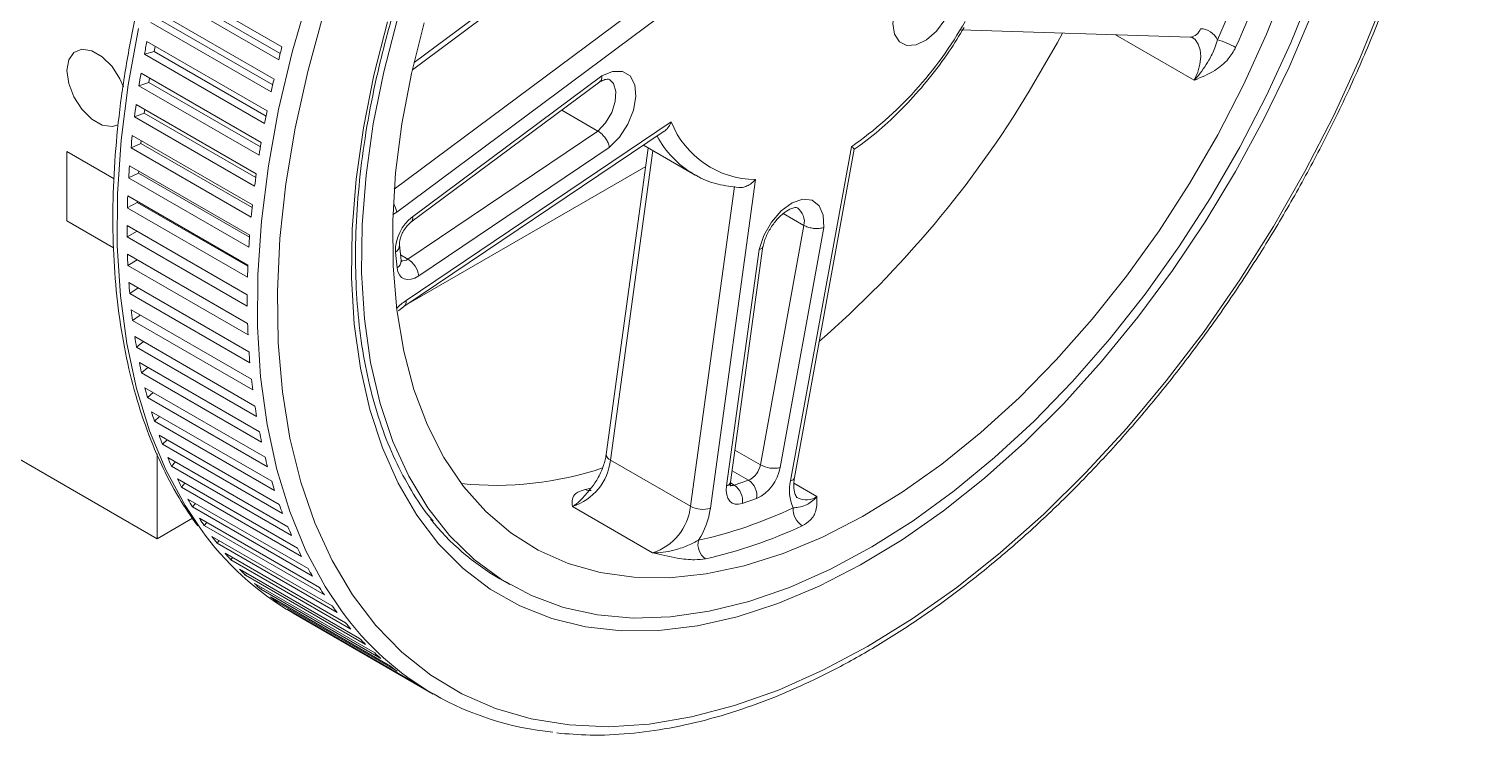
# Model space of a CAD drawing. Header units: millimetres. Extents: x 2 to 418, y 2 to 295.
# Drawn here: x 207.3 to 257.9, y 167.3 to 192.2 of the extents above; entities that cross this region are included whole.
import ezdxf

# ---------------------------------------------------------------- set-up
doc = ezdxf.new("R2010")
doc.units = ezdxf.units.MM

msp = doc.modelspace()

# ---------------------------------------------------------------- linework, layer by layer
at = {"color": 7, "linetype": 'Continuous', "lineweight": 15}
for p, q in [((167.675, 199.684), (211.798, 174.212)), ((225.657, 194.593), (220.871, 191.031)), ((216.208, 191.585), (211.965, 194.034)), ((216.092, 191.132), (211.849, 193.582)), ((216.147, 191.352), (212.183, 193.641)), ((215.927, 190.45), (211.685, 192.899)), ((215.88, 190.242), (211.921, 192.527)), ((229.558, 192.669), (220.26, 185.749)), ((215.826, 190), (211.583, 192.449)), ((240.158, 192.183), (248.265, 191.932)), ((215.683, 189.322), (211.44, 191.771)), ((211.694, 191.422), (211.73, 191.604)), ((211.353, 191.325), (211.694, 191.422)), ((215.595, 188.876), (211.353, 191.325)), ((215.646, 189.14), (211.694, 191.422)), ((215.474, 188.204), (211.231, 190.653)), ((211.504, 190.327), (211.529, 190.481)), ((220.815, 185.585), (227.499, 190.558)), ((211.158, 190.212), (211.504, 190.327)), ((215.401, 187.763), (211.158, 190.212)), ((215.448, 188.05), (211.504, 190.327)), ((220.76, 185.388), (227.43, 190.351)), ((215.302, 187.098), (211.059, 189.547)), ((211.001, 189.111), (211.348, 189.245)), ((215.243, 186.662), (211.001, 189.111)), ((211.348, 189.245), (211.365, 189.37)), ((215.284, 186.973), (211.348, 189.245)), ((220.588, 182.623), (229.95, 188.933)), ((226.083, 189.349), (227.359, 188.612)), ((215.166, 186.006), (210.923, 188.455)), ((220.514, 182.412), (229.703, 188.606)), ((220.651, 184.091), (227.359, 188.612)), ((210.879, 188.025), (211.23, 188.176)), ((215.122, 185.575), (210.879, 188.025)), ((211.23, 188.176), (211.239, 188.273)), ((215.156, 185.91), (211.23, 188.176)), ((227.763, 188.033), (221.034, 183.497)), ((229.141, 188.013), (227.655, 177.193)), ((228.97, 188.112), (230.737, 187.092)), ((234.164, 176.258), (236.311, 188.059)), ((234.302, 176.373), (236.412, 187.969)), ((208.616, 187.889), (208.616, 185.44)), ((208.616, 187.889), (210.284, 186.926)), ((210.795, 186.955), (211.147, 187.124)), ((215.038, 184.505), (210.795, 186.955)), ((215.067, 184.929), (210.824, 187.378)), ((211.147, 187.124), (211.152, 187.19)), ((215.062, 184.864), (211.147, 187.124)), ((220.677, 182.522), (229.051, 187.357)), ((230.796, 187.059), (230.737, 187.092)), ((232.927, 186.9), (231.332, 175.288)), ((230.63, 175.36), (232.182, 186.658)), ((210.748, 185.903), (211.101, 186.09)), ((214.991, 183.454), (210.748, 185.903)), ((215.005, 183.87), (210.763, 186.319)), ((211.101, 186.09), (211.102, 186.123)), ((215.004, 183.837), (211.101, 186.09)), ((208.616, 185.44), (210.258, 184.492)), ((233.904, 185.701), (234.635, 185.279)), ((214.981, 182.83), (210.738, 185.279)), ((210.739, 184.871), (211.091, 185.076)), ((214.981, 182.422), (210.739, 184.871)), ((233.096, 176.824), (234.635, 185.279)), ((235.337, 185.207), (233.794, 176.725)), ((220.416, 184.035), (220.358, 184.593)), ((231.903, 176.077), (233.05, 184.424)), ((232.045, 176.213), (233.189, 184.543)), ((214.993, 181.812), (210.751, 184.261)), ((210.766, 183.862), (211.09, 184.065)), ((215.009, 181.413), (210.766, 183.862)), ((220.272, 183.779), (220.214, 184.337)), ((215.043, 180.816), (210.801, 183.265)), ((210.831, 182.876), (211.127, 183.076)), ((215.073, 180.426), (210.831, 182.876)), ((220.326, 182.262), (220.514, 182.412)), ((215.13, 179.845), (210.888, 182.294)), ((210.932, 181.915), (211.204, 182.112)), ((215.175, 179.466), (210.932, 181.915)), ((215.254, 178.9), (211.011, 181.35)), ((211.071, 180.982), (211.318, 181.173)), ((215.314, 178.532), (211.071, 180.982)), ((215.415, 177.984), (211.172, 180.433)), ((211.246, 180.077), (211.47, 180.261)), ((215.489, 177.628), (211.246, 180.077)), ((215.612, 177.097), (211.369, 179.547)), ((211.458, 179.202), (211.659, 179.379)), ((215.7, 176.753), (211.458, 179.202)), ((215.845, 176.242), (211.602, 178.691)), ((211.705, 178.36), (211.886, 178.528)), ((215.948, 175.911), (211.705, 178.36)), ((216.114, 175.419), (211.871, 177.868)), ((211.988, 177.551), (212.149, 177.708)), ((216.231, 175.101), (211.988, 177.551)), ((211.798, 177.207), (211.798, 174.212)), ((216.418, 174.631), (212.175, 177.08)), ((212.306, 176.776), (212.448, 176.923)), ((216.549, 174.327), (212.306, 176.776)), ((227.802, 176.993), (230.63, 175.36)), ((216.757, 173.878), (212.514, 176.327)), ((232.176, 176.104), (232.682, 176.278)), ((212.658, 176.038), (212.782, 176.173)), ((216.901, 173.588), (212.658, 176.038)), ((217.13, 173.162), (212.887, 175.611)), ((213.045, 175.337), (213.151, 175.459)), ((217.287, 172.888), (213.045, 175.337)), ((226.461, 175.351), (229.29, 173.718)), ((232.965, 175.633), (232.459, 175.46)), ((211.798, 174.212), (213.052, 174.936)), ((217.536, 172.484), (213.293, 174.933)), ((213.464, 174.674), (213.554, 174.783)), ((217.707, 172.225), (213.464, 174.674)), ((217.975, 171.845), (213.732, 174.295)), ((213.916, 174.052), (213.99, 174.146)), ((218.159, 171.603), (213.916, 174.052)), ((218.446, 171.247), (214.203, 173.697)), ((214.4, 173.47), (214.458, 173.549)), ((218.642, 171.021), (214.4, 173.47)), ((218.948, 170.691), (214.706, 173.14)), ((214.914, 172.93), (214.959, 172.994)), ((219.157, 170.481), (214.914, 172.93)), ((223.898, 172.796), (224.252, 172.592)), ((219.481, 170.177), (215.238, 172.626)), ((215.458, 172.434), (215.49, 172.481)), ((219.701, 169.984), (215.458, 172.434)), ((220.042, 169.706), (215.8, 172.155)), ((216.031, 171.98), (216.05, 172.011)), ((220.274, 169.531), (216.031, 171.98)), ((220.633, 169.28), (216.39, 171.729)), ((216.598, 171.583), (221.548, 168.726)), ((216.632, 171.572), (216.64, 171.585)), ((220.875, 169.123), (216.632, 171.572))]:
    msp.add_line(p, q, dxfattribs=at)
at = {"color": 8, "linetype": 'Continuous', "lineweight": 15}
for p, q in [((226.074, 194.693), (220.812, 190.777)), ((220.173, 186.564), (228.903, 193.061)), ((245.636, 192.014), (248.416, 190.408)), ((229.303, 187.92), (227.802, 176.993)), ((220.395, 184.239), (220.651, 184.091)), ((232.2, 177.341), (233.096, 176.824)), ((232.1, 176.613), (232.682, 176.278)), ((226.916, 175.953), (227.123, 175.999)), ((232.044, 176.181), (232.176, 176.104)), ((234.279, 176.177), (235.095, 175.706))]:
    msp.add_line(p, q, dxfattribs=at)
at = {"color": 7, "linetype": 'Continuous', "lineweight": 15, "flags": 128}
for points in [[(239.614, 192.539), (239.837, 192.995), (239.954, 193.457), (239.955, 193.874), (239.839, 194.202), (239.618, 194.403), (239.316, 194.458), (238.967, 194.359), (238.607, 194.118), (238.276, 193.761), (238.01, 193.326), (237.838, 192.86), (237.778, 192.415), (237.836, 192.037), (238.007, 191.769), (238.272, 191.639), (238.602, 191.662), (238.962, 191.834), (239.312, 192.137), (239.614, 192.539)], [(248.248, 186.757), (249.244, 188.479), (250.153, 190.243), (250.97, 192.037), (251.688, 193.848)], [(248.988, 186.252), (250.023, 188.037), (250.97, 189.866), (251.824, 191.726), (252.579, 193.604)], [(217.674, 192.747), (217.117, 190.72), (216.674, 188.714), (216.346, 186.742), (216.136, 184.814), (216.045, 182.941), (216.073, 181.135), (216.221, 179.405), (216.487, 177.762), (216.871, 176.215), (217.368, 174.772), (217.978, 173.442), (218.696, 172.233), (219.519, 171.152), (220.441, 170.204), (221.457, 169.396), (222.561, 168.731), (223.748, 168.214), (225.01, 167.848), (226.341, 167.634), (227.731, 167.574), (229.175, 167.668), (230.662, 167.916), (232.185, 168.317), (233.736, 168.867), (235.304, 169.564), (236.882, 170.404), (238.459, 171.382), (240.028, 172.493), (241.579, 173.73), (243.103, 175.085), (244.591, 176.552), (246.036, 178.122), (247.428, 179.785), (248.76, 181.533), (250.023, 183.355), (251.212, 185.241), (252.319, 187.18), (253.337, 189.161), (254.262, 191.172), (255.086, 193.203)], [(252.566, 192.75), (251.763, 190.866), (250.863, 189.005), (249.873, 187.18), (248.799, 185.402), (247.648, 183.684), (246.427, 182.036), (245.144, 180.468), (243.807, 178.992), (242.426, 177.616), (241.009, 176.35), (239.566, 175.201), (238.105, 174.178), (236.636, 173.286), (235.169, 172.532), (233.713, 171.921), (232.278, 171.456), (230.873, 171.14), (229.507, 170.976), (228.189, 170.964), (226.928, 171.106), (225.731, 171.399), (224.606, 171.841), (223.562, 172.431), (222.603, 173.164), (221.738, 174.035), (220.971, 175.039), (220.307, 176.17), (219.751, 177.419), (219.306, 178.779), (218.975, 180.241), (218.76, 181.795), (218.663, 183.432), (218.685, 185.141), (218.824, 186.91), (219.081, 188.729), (219.453, 190.585), (219.938, 192.466)], [(220.288, 192.578), (219.802, 190.708), (219.43, 188.864), (219.174, 187.057), (219.037, 185.3), (219.018, 183.604), (219.118, 181.98), (219.336, 180.44), (219.672, 178.994), (220.122, 177.65), (220.683, 176.419), (221.353, 175.308), (222.126, 174.325), (222.998, 173.476), (223.961, 172.768), (225.011, 172.203), (226.141, 171.787), (227.341, 171.523), (228.606, 171.411), (229.925, 171.453), (231.291, 171.648), (232.695, 171.996), (234.126, 172.493), (235.576, 173.137), (237.034, 173.922), (238.492, 174.845), (239.939, 175.899), (241.366, 177.076), (242.763, 178.37), (244.121, 179.771), (245.431, 181.27), (246.685, 182.856), (247.873, 184.521), (248.988, 186.252)], [(221.232, 192.437), (220.781, 190.639), (220.444, 188.867), (220.221, 187.135), (220.116, 185.455), (220.128, 183.838), (220.258, 182.295), (220.505, 180.839), (220.867, 179.478), (221.341, 178.223), (221.925, 177.082), (222.613, 176.063), (223.402, 175.174), (224.285, 174.42), (225.257, 173.807), (226.311, 173.339), (227.438, 173.019), (228.632, 172.85), (229.885, 172.834), (231.186, 172.969), (232.527, 173.255), (233.9, 173.69), (235.293, 174.271), (236.697, 174.994), (238.103, 175.854), (239.501, 176.845), (240.88, 177.96), (242.231, 179.19), (243.545, 180.528), (244.812, 181.965), (246.024, 183.489), (247.172, 185.09), (248.248, 186.757)], [(242.591, 190.023), (243.587, 191.745), (243.764, 192.071)], [(210.611, 190.177), (210.489, 190.453), (210.207, 190.889), (209.861, 191.235), (209.493, 191.447), (209.147, 191.502), (208.864, 191.391), (208.68, 191.129), (208.616, 190.747), (208.68, 190.291), (208.864, 189.817), (209.147, 189.38), (209.493, 189.035), (209.861, 188.822), (210.207, 188.768), (210.427, 188.836)], [(227.499, 190.558), (227.881, 190.72), (228.226, 190.719), (228.496, 190.557), (228.662, 190.25), (228.705, 189.833), (228.622, 189.35), (228.421, 188.854), (228.124, 188.398), (227.763, 188.033)], [(233.05, 184.424), (233.217, 184.922), (233.488, 185.395), (233.833, 185.793), (234.216, 186.071), (234.594, 186.201), (234.926, 186.167), (235.177, 185.974), (235.319, 185.642), (235.337, 185.207)], [(221.034, 183.497), (220.898, 183.421), (220.765, 183.376), (220.64, 183.364), (220.527, 183.387), (220.43, 183.442), (220.354, 183.528), (220.301, 183.641), (220.272, 183.779)], [(232.459, 175.46), (232.329, 175.43), (232.209, 175.435), (232.104, 175.473), (232.016, 175.543), (231.951, 175.643), (231.909, 175.768), (231.893, 175.915), (231.903, 176.077)]]:
    msp.add_lwpolyline(points, dxfattribs=at)
at = {"color": 8, "linetype": 'Continuous', "lineweight": 15, "flags": 128}
for points in [[(218.307, 171.671), (217.734, 172.528), (217.054, 173.79), (216.483, 175.17), (216.025, 176.659), (215.681, 178.249), (215.454, 179.93), (215.344, 181.695), (215.354, 183.532), (215.481, 185.432), (215.727, 187.383), (216.089, 189.376), (216.566, 191.398), (217.154, 193.439)], [(211.139, 192.233), (210.777, 190.241), (210.532, 188.289), (210.404, 186.39), (210.395, 184.552), (210.504, 182.788), (210.731, 181.106), (211.075, 179.516), (211.534, 178.027), (212.105, 176.648), (212.785, 175.385), (213.328, 174.569)], [(248.416, 190.408), (248.537, 190.69), (248.614, 190.972), (248.644, 191.24), (248.625, 191.482), (248.558, 191.685), (248.447, 191.84), (248.352, 191.912)], [(227.359, 188.612), (227.633, 188.905), (227.848, 189.268), (227.974, 189.653), (227.995, 190.008), (227.907, 190.287), (227.766, 190.43)], [(220.26, 185.749), (220.15, 185.672), (220.122, 185.655)]]:
    msp.add_lwpolyline(points, dxfattribs=at)
at = {"color": 7, "linetype": 'Continuous', "lineweight": 15}
for centre, radius, start, end in [((215.25, 207.333), 37.349, 335.4883, 342.713), ((215.161, 207.391), 38.152, 335.4883, 342.713), ((228.637, 199.041), 13.398, 304.9431, 330.7007), ((248.621, 191.553), 0.675, 24.8684, 88.9266), ((249.662, 184.053), 38.994, 168.5834, 169.2513), ((257.181, 180.867), 42.352, 165.3401, 165.9721), ((248.405, 189.016), 2.941, 60.0131, 73.6433), ((247.916, 184.366), 37.22, 170.2751, 170.9641), ((255.598, 181.247), 40.724, 166.94, 167.5887), ((210.738, 209.217), 37.189, 311.0859, 328.9265), ((246.182, 184.625), 35.466, 172.0221, 172.7334), ((253.905, 181.604), 38.994, 168.5834, 169.2513), ((232.948, 190.127), 3.227, 201.7209, 269.6407), ((244.391, 184.836), 33.663, 173.8281, 174.5644), ((252.159, 181.917), 37.22, 170.2751, 170.9641), ((242.57, 184.991), 31.835, 175.6998, 176.464), ((250.424, 182.176), 35.466, 172.0221, 172.7334), ((240.684, 185.087), 29.946, 177.6426, 178.4392), ((248.634, 182.387), 33.663, 173.8281, 174.5644), ((221.733, 184.374), 1.519, 127.1469, 181.3896), ((238.98, 185.115), 28.242, 179.6665, 180.4941), ((246.812, 182.542), 31.835, 175.6998, 176.464), ((237.199, 185.08), 26.461, 181.7745, 182.6391), ((244.926, 182.638), 29.946, 177.6426, 178.4392), ((220.21, 183.386), 0.831, 7.6579, 57.9847), ((235.539, 184.985), 24.798, 183.977, 184.8793), ((243.223, 182.666), 28.242, 179.6665, 180.4941), ((233.828, 184.818), 23.079, 186.2782, 187.2259), ((232.295, 184.603), 21.531, 188.69, 189.6823), ((241.442, 182.631), 26.461, 181.7745, 182.6391), ((239.782, 182.536), 24.798, 183.977, 184.8793), ((230.846, 184.335), 20.057, 191.2181, 192.2581), ((238.071, 182.369), 23.079, 186.2782, 187.2259), ((229.462, 184.014), 18.637, 193.8699, 194.9625), ((236.538, 182.154), 21.531, 188.69, 189.6823), ((228.226, 183.664), 17.352, 196.6535, 197.7991), ((227.086, 183.278), 16.148, 199.5742, 200.776), ((235.089, 181.886), 20.057, 191.2181, 192.2581), ((226.064, 182.872), 15.048, 202.6378, 203.8974), ((233.705, 181.565), 18.637, 193.8699, 194.9625), ((225.875, 177.198), 1.938, 287.6093, 353.9359), ((232.368, 176.946), 0.738, 295.1096, 350.4767), ((233.575, 177.691), 0.991, 241.1188, 282.7759), ((225.169, 182.458), 14.062, 205.8479, 207.1655), ((223.75, 188.029), 11.931, 264.1777, 288.4583), ((232.311, 175.73), 0.661, 351.4999, 55.9048), ((232.338, 176.969), 1.476, 295.1095, 350.4768), ((235.639, 175.913), 1.515, 166.8491, 203.7428), ((232.469, 181.215), 17.352, 196.6535, 197.7991), ((231.806, 175.557), 0.661, 351.5, 55.9047), ((224.396, 182.045), 13.185, 209.2052, 210.5804), ((231.328, 180.829), 16.148, 199.5742, 200.776), ((228.703, 175.565), 1.938, 287.6093, 353.9359), ((231.068, 176.165), 0.916, 241.4602, 286.7814), ((227.488, 189.603), 15.819, 282.4947, 295.3156), ((228.393, 175.742), 2.975, 327.8384, 351.219), ((234.962, 175.267), 0.711, 177.0818, 236.6766), ((223.728, 181.634), 12.401, 212.7074, 214.1403), ((228.335, 180.414), 8.816, 218.624, 239.7801), ((221.915, 180.692), 10.546, 215.4922, 239.7299), ((223.184, 181.25), 11.735, 216.3505, 217.8371), ((230.307, 180.423), 15.048, 202.6378, 203.8974), ((227.662, 189.28), 16.159, 282.4947, 295.3156), ((229.412, 180.009), 14.062, 205.8479, 207.1655), ((231.512, 174.012), 0.619, 166.2466, 235.173), ((222.747, 180.897), 11.173, 220.1255, 221.6618), ((222.417, 180.592), 10.724, 224.0191, 225.5981), ((228.638, 179.595), 13.185, 209.2052, 210.5804), ((222.193, 180.355), 10.397, 228.0137, 229.6249), ((227.97, 179.185), 12.401, 212.7074, 214.1403), ((222.042, 180.171), 10.159, 232.0868, 233.7233), ((221.969, 180.068), 10.033, 236.2142, 237.8643), ((227.427, 178.801), 11.735, 216.3505, 217.8371), ((226.743, 177.723), 10.383, 215.6588, 264.6534), ((226.99, 178.448), 11.173, 220.1255, 221.6618), ((226.66, 178.143), 10.724, 224.0191, 225.5981), ((226.436, 177.905), 10.397, 228.0137, 229.6249), ((226.285, 177.721), 10.159, 232.0868, 233.7233), ((226.212, 177.619), 10.033, 236.2142, 237.8643)]:
    msp.add_arc(centre, radius, start, end, dxfattribs=at)
at = {"color": 8, "linetype": 'Continuous', "lineweight": 15}
for centre, radius, start, end in [((248.245, 192.335), 0.403, 272.8227, 344.5835), ((232.52, 190.093), 3.491, 208.3744, 239.2849), ((219.508, 185.617), 0.764, 9.9824, 34.1846), ((234.049, 185.414), 0.601, 347.0296, 53.8107), ((220.622, 185.532), 0.2, 313.9907, 15.1333), ((220.075, 184.584), 0.284, 299.4305, 0.7635), ((220.134, 184.025), 0.282, 299.3189, 2.093), ((220.465, 184.325), 0.299, 260.4938, 308.5196), ((221.939, 180.644), 2.397, 124.3283, 134.7459), ((220.371, 182.581), 0.221, 310.382, 10.9271), ((227.882, 177.206), 0.227, 183.2368, 249.4055), ((234.141, 176.427), 0.171, 277.8962, 341.3642), ((227.07, 176.205), 0.295, 238.4706, 280.9874), ((231.861, 176.263), 0.19, 282.763, 344.8707), ((232.094, 176.296), 0.208, 241.605, 293.103), ((234.709, 176.256), 0.672, 243.9102, 305.0819)]:
    msp.add_arc(centre, radius, start, end, dxfattribs=at)
at = {"color": 7, "linetype": 'Continuous', "lineweight": 15}
for points, knots in [([(240.018, 224.965), (239.77, 224.945), (239.054, 224.887), (237.843, 224.685), (236.379, 224.316), (234.891, 223.809), (233.387, 223.171), (231.874, 222.403), (230.361, 221.511), (228.855, 220.498), (227.363, 219.37), (225.893, 218.134), (224.451, 216.794), (223.046, 215.359), (221.684, 213.835), (220.372, 212.23), (219.116, 210.552), (217.922, 208.809), (216.796, 207.011), (215.744, 205.165), (214.77, 203.281), (213.881, 201.369), (213.08, 199.438), (212.371, 197.498), (211.759, 195.557), (211.245, 193.626), (210.833, 191.715), (210.525, 189.832), (210.323, 187.986), (210.228, 186.188), (210.24, 184.446), (210.361, 182.769), (210.589, 181.164), (210.925, 179.641), (211.366, 178.207), (211.912, 176.873), (212.527, 175.68), (213.007, 174.988), (213.233, 174.663)], [0, 0, 0, 0, 0.0149413, 0.0430634, 0.0712288, 0.0994419, 0.1276859, 0.1559469, 0.1842149, 0.2124813, 0.2407424, 0.2689965, 0.2972429, 0.3254817, 0.3537138, 0.38194, 0.4101615, 0.4383797, 0.4665957, 0.4948111, 0.523027, 0.5512445, 0.579465, 0.6076899, 0.6359206, 0.6641583, 0.6924043, 0.7206597, 0.7489251, 0.7772006, 0.8054854, 0.8337774, 0.8620717, 0.8903591, 0.9186281, 0.9468631, 0.9750454, 1, 1, 1, 1]), ([(221.543, 174.841), (221.511, 174.876), (221.226, 175.194), (220.769, 175.908), (220.185, 176.983), (219.706, 178.174), (219.323, 179.459), (219.042, 180.835), (218.864, 182.293), (218.789, 183.825), (218.818, 185.423), (218.953, 187.076), (219.191, 188.775), (219.533, 190.51), (219.976, 192.271), (220.517, 194.046), (221.155, 195.826), (221.884, 197.599), (222.701, 199.356), (223.6, 201.084), (224.578, 202.775), (225.626, 204.417), (226.741, 206.001), (227.913, 207.518), (229.137, 208.958), (230.405, 210.312), (231.71, 211.574), (233.042, 212.734), (234.395, 213.788), (235.759, 214.727), (237.127, 215.548), (238.489, 216.245), (239.838, 216.815), (241.166, 217.256), (242.442, 217.558), (243.371, 217.691), (243.867, 217.728), (243.973, 217.736)], [0, 0, 0, 0, 0.003798, 0.034204, 0.064472, 0.094619, 0.124676, 0.154673, 0.184636, 0.214583, 0.244527, 0.274473, 0.304426, 0.334389, 0.364363, 0.394347, 0.424341, 0.454341, 0.484348, 0.514358, 0.544371, 0.574383, 0.604393, 0.634398, 0.664397, 0.694386, 0.724366, 0.754333, 0.784286, 0.814226, 0.844153, 0.874068, 0.903978, 0.933889, 0.963814, 0.992282, 1, 1, 1, 1]), ([(225.906, 167.351), (226.296, 167.318), (227.128, 167.249), (228.46, 167.312), (229.88, 167.503), (231.336, 167.835), (232.817, 168.301), (234.317, 168.902), (235.828, 169.632), (237.342, 170.488), (238.851, 171.467), (240.348, 172.561), (241.826, 173.767), (243.276, 175.077), (244.692, 176.485), (246.068, 177.984), (247.395, 179.566), (248.669, 181.224), (249.881, 182.948), (251.028, 184.732), (252.102, 186.565), (253.099, 188.438), (254.013, 190.343), (254.84, 192.269), (255.576, 194.208), (256.217, 196.15), (256.76, 198.084), (257.202, 200.003), (257.54, 201.895), (257.773, 203.752), (257.9, 205.565), (257.919, 207.324), (257.83, 209.022), (257.633, 210.648), (257.328, 212.196), (256.917, 213.656), (256.404, 215.023), (255.781, 216.278), (255.281, 217.136), (254.962, 217.54), (254.915, 217.599)], [0, 0, 0, 0, 0.023643, 0.050413, 0.077262, 0.104179, 0.131146, 0.158147, 0.185169, 0.212199, 0.23923, 0.266256, 0.293276, 0.320289, 0.347295, 0.374294, 0.401287, 0.428275, 0.455259, 0.482242, 0.509223, 0.536204, 0.563187, 0.590172, 0.61716, 0.644154, 0.671155, 0.698163, 0.725179, 0.752205, 0.779241, 0.806286, 0.833339, 0.860396, 0.887449, 0.914488, 0.941499, 0.968465, 0.995367, 1, 1, 1, 1]), ([(236.409, 187.97), (236.492, 188.026), (236.86, 188.279), (237.499, 188.809), (238.307, 189.591), (239.066, 190.468), (239.738, 191.361), (240.118, 191.984), (240.29, 192.266)], [0, 0, 0, 0, 0.056733, 0.252376, 0.447819, 0.643019, 0.838028, 1, 1, 1, 1]), ([(248.265, 191.932), (248.284, 191.931), (248.324, 191.928), (248.342, 191.913), (248.351, 191.905)], [0, 0, 0, 0, 0.490241, 1, 1, 1, 1]), ([(248.416, 190.408), (248.418, 190.41), (248.445, 190.44), (248.648, 190.671), (248.906, 191.055), (249.128, 191.473), (249.204, 191.738), (249.233, 191.837)], [0, 0, 0, 0, 0.0041189, 0.0672908, 0.5091714, 0.8157852, 1, 1, 1, 1]), ([(249.875, 191.563), (249.794, 191.421), (249.605, 191.088), (249.09, 190.689), (248.664, 190.509), (248.418, 190.409), (248.416, 190.408)], [0, 0, 0, 0, 0.238518, 0.563421, 0.996933, 1, 1, 1, 1]), ([(227.392, 190.327), (227.434, 190.351), (227.553, 190.421), (227.707, 190.451), (227.747, 190.444), (227.759, 190.432), (227.762, 190.429)], [0, 0, 0, 0, 0.18546, 0.531785, 0.893507, 1, 1, 1, 1]), ([(227.426, 190.357), (227.438, 190.364), (227.476, 190.387), (227.498, 190.459), (227.501, 190.526), (227.499, 190.555), (227.499, 190.558)], [0, 0, 0, 0, 0.224733, 0.690722, 0.962906, 1, 1, 1, 1]), ([(229.702, 188.608), (229.706, 188.609), (229.755, 188.634), (229.841, 188.732), (229.913, 188.847), (229.945, 188.921), (229.949, 188.931), (229.95, 188.933)], [0, 0, 0, 0, 0.034255, 0.441869, 0.925977, 0.989726, 1, 1, 1, 1]), ([(227.359, 188.612), (227.399, 188.585), (227.479, 188.531), (227.594, 188.406), (227.688, 188.264), (227.741, 188.139), (227.759, 188.064), (227.763, 188.036), (227.763, 188.033)], [0, 0, 0, 0, 0.214147, 0.428274, 0.642646, 0.857441, 0.982902, 1, 1, 1, 1]), ([(236.411, 187.969), (236.408, 187.974), (236.402, 187.986), (236.354, 188.026), (236.317, 188.055), (236.312, 188.058), (236.311, 188.059)], [0, 0, 0, 0, 0.4017783, 0.9206611, 0.9889878, 1, 1, 1, 1]), ([(230.807, 187.066), (230.845, 187.041), (231.085, 186.883), (231.596, 186.713), (232.09, 186.647), (232.336, 186.615)], [0, 0, 0, 0, 0.085506, 0.543989, 1, 1, 1, 1]), ([(232.927, 186.9), (232.927, 186.899), (232.92, 186.891), (232.866, 186.831), (232.757, 186.738), (232.592, 186.654), (232.449, 186.612), (232.369, 186.616), (232.336, 186.618)], [0, 0, 0, 0, 0.006621, 0.0477, 0.359662, 0.622331, 0.846077, 1, 1, 1, 1]), ([(233.18, 184.5), (233.195, 184.561), (233.238, 184.743), (233.377, 185.066), (233.609, 185.421), (233.882, 185.702), (234.145, 185.873), (234.339, 185.92), (234.386, 185.912), (234.398, 185.9), (234.401, 185.897)], [0, 0, 0, 0, 0.075247, 0.223044, 0.372873, 0.521856, 0.66663, 0.807081, 0.950366, 1, 1, 1, 1]), ([(220.358, 184.593), (220.357, 184.615), (220.354, 184.665), (220.374, 184.796), (220.431, 184.961), (220.526, 185.138), (220.646, 185.293), (220.724, 185.358), (220.76, 185.388)], [0, 0, 0, 0, 0.128188, 0.284187, 0.455912, 0.641948, 0.833648, 1, 1, 1, 1]), ([(234.635, 185.279), (234.678, 185.257), (234.765, 185.215), (234.931, 185.177), (235.1, 185.164), (235.235, 185.177), (235.308, 185.197), (235.334, 185.206), (235.337, 185.207)], [0, 0, 0, 0, 0.214147, 0.428275, 0.642646, 0.857441, 0.982902, 1, 1, 1, 1]), ([(233.182, 184.544), (233.182, 184.533), (233.183, 184.497), (233.133, 184.458), (233.078, 184.433), (233.053, 184.425), (233.05, 184.424)], [0, 0, 0, 0, 0.214046, 0.68646, 0.962395, 1, 1, 1, 1]), ([(220.422, 183.999), (220.423, 183.999), (220.43, 183.99), (220.423, 184.013), (220.416, 184.035)], [0, 0, 0, 0, 0.0803545, 1, 1, 1, 1]), ([(227.655, 177.193), (227.644, 177.128), (227.611, 176.936), (227.488, 176.585), (227.282, 176.195), (227.107, 175.989), (227.029, 175.896)], [0, 0, 0, 0, 0.1523344, 0.449836, 0.751997, 1, 1, 1, 1]), ([(234.417, 175.656), (234.399, 175.666), (234.363, 175.687), (234.29, 175.847), (234.263, 176.099), (234.292, 176.298), (234.302, 176.373)], [0, 0, 0, 0, 0.270763, 0.539343, 0.826859, 1, 1, 1, 1]), ([(226.461, 175.351), (226.461, 175.351), (226.457, 175.381), (226.445, 175.486), (226.452, 175.665), (226.585, 175.853), (226.817, 175.923), (226.916, 175.953)], [0, 0, 0, 0, 0.003066, 0.125354, 0.436699, 0.761533, 1, 1, 1, 1]), ([(227.039, 175.906), (227.025, 175.891), (227.01, 175.875), (227.022, 175.881), (227.024, 175.882)], [0, 0, 0, 0, 0.876136, 1, 1, 1, 1]), ([(232.045, 176.068), (232.046, 176.066), (232.051, 176.058), (232.035, 176.102), (232.042, 176.176), (232.045, 176.213)], [0, 0, 0, 0, 0.144204, 0.560986, 1, 1, 1, 1]), ([(234.253, 175.303), (234.319, 175.309), (234.496, 175.324), (234.711, 175.388), (234.932, 175.533), (235.075, 175.684), (235.094, 175.705), (235.095, 175.706)], [0, 0, 0, 0, 0.184214, 0.490829, 0.93271, 0.995881, 1, 1, 1, 1]), ([(235.095, 175.706), (235.095, 175.705), (235.097, 175.536), (235.096, 175.245), (234.92, 174.881), (234.676, 174.735), (234.572, 174.673)], [0, 0, 0, 0, 0.003067, 0.436579, 0.761482, 1, 1, 1, 1]), ([(229.29, 173.718), (229.292, 173.718), (229.327, 173.716), (229.6, 173.707), (230.06, 173.795), (230.586, 173.985), (230.822, 174.111), (230.911, 174.159)], [0, 0, 0, 0, 0.004118, 0.06729, 0.509171, 0.815786, 1, 1, 1, 1]), ([(231.158, 173.504), (231.035, 173.488), (230.745, 173.451), (230.087, 173.529), (229.581, 173.647), (229.292, 173.717), (229.29, 173.718)], [0, 0, 0, 0, 0.238518, 0.563421, 0.996933, 1, 1, 1, 1])]:
    msp.add_open_spline(points, degree=3, knots=knots, dxfattribs=at)
at = {"color": 8, "linetype": 'Continuous', "lineweight": 15}
msp.add_open_spline([(227.045, 175.9), (226.989, 175.837), (226.823, 175.65), (226.636, 175.455), (226.501, 175.371), (226.462, 175.351), (226.461, 175.351)], degree=3, knots=[0, 0, 0, 0, 0.261869, 0.776997, 0.99404, 1, 1, 1, 1], dxfattribs=at)

doc.saveas('drawing.dxf')
